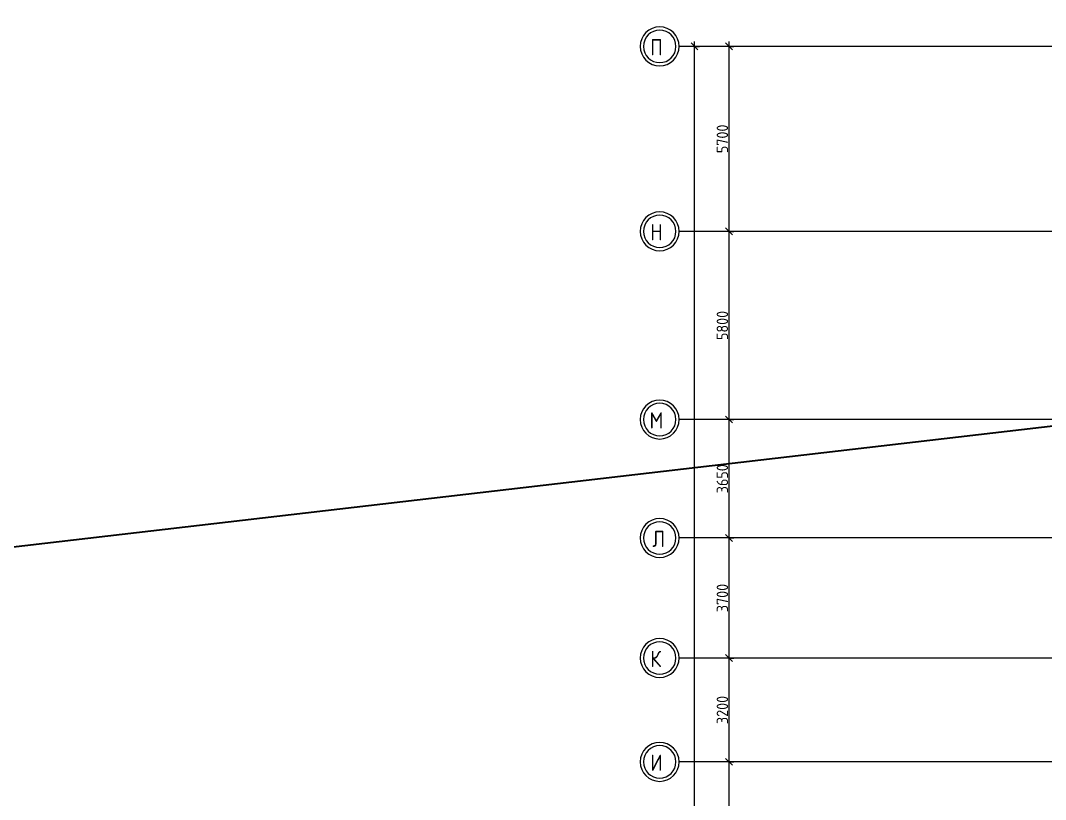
# Model space of a CAD drawing. Header units: millimetres. Extents: x -695119 to 412940, y -249585 to 622758.
# Drawn here: x 81901 to 113475, y -43080 to -19071 of the extents above; entities that cross this region are included whole.
import ezdxf

# ---------------------------------------------------------------- set-up
doc = ezdxf.new("R2010")
doc.units = ezdxf.units.MM
doc.linetypes.add('ADSK_Линия сетки', pattern=[25, 20, -2.5, 0, -2.5])
for name, color, linetype, lineweight in [('_Схема', 5, 'Continuous', 30), ('Оси', 252, 'Continuous', 9), ('Размеры', 7, 'Continuous', 9)]:
    doc.layers.add(name, color=color, linetype=linetype, lineweight=lineweight)
doc.styles.add('GOST Common', font='', dxfattribs={"width": 0.9, "height": 500})
doc.styles.add('ISOCPEUR', font='isocpeur.ttf', dxfattribs={"width": 0.9, "height": 350})
doc.styles.get('GOST Common').set_extended_font_data('GOST type B')

# ---------------------------------------------------------------- blocks, each defined once
blk = doc.blocks.new('_Oblique')
at = {"color": 0, "linetype": 'ByBlock', "lineweight": -2}
blk.add_line((-0.5, -0.5), (0.5, 0.5), dxfattribs=at)
blk = doc.blocks.new('1 этаж')
at = {"layer": 'Оси', "color": 251, "linetype": 'ADSK_Линия сетки', "true_color": 0x636466}
for p, q in [((4311, -101047), (-72628, -101047)), ((4311, -106747), (-72628, -106747)), ((4311, -112547), (-72628, -112547)), ((-30136, -116197), (-72628, -116197)), ((-30136, -119897), (-72628, -119897)), ((-30136, -123097), (-72628, -123097))]:
    blk.add_line(p, q, dxfattribs=at)
at = {"layer": 'Оси', "color": 251, "lineweight": 20, "true_color": 0x636466}
for centre, radius, start, end in [((-73228, -101047), 600, 90, 270), ((-73228, -101047), 500, 90, 270), ((-73228, -101047), 600, 270, 90), ((-73228, -101047), 500, 270, 90), ((-73228, -106747), 600, 90, 270), ((-73228, -106747), 500, 90, 270), ((-73228, -106747), 600, 270, 90), ((-73228, -106747), 500, 270, 90), ((-73228, -112547), 600, 90, 270), ((-73228, -112547), 500, 90, 270), ((-73228, -112547), 600, 270, 90), ((-73228, -112547), 500, 270, 90), ((-73228, -116197), 600, 90, 270), ((-73228, -116197), 500, 90, 270), ((-73228, -116197), 600, 270, 90), ((-73228, -116197), 500, 270, 90), ((-73228, -119897), 600, 90, 270), ((-73228, -119897), 600, 270, 90), ((-73228, -119897), 500, 90, 270), ((-73228, -119897), 500, 270, 90), ((-73228, -123097), 600, 90, 270), ((-73228, -123097), 600, 270, 90), ((-73228, -123097), 500, 90, 270), ((-73228, -123097), 500, 270, 90)]:
    blk.add_arc(centre, radius, start, end, dxfattribs=at)
at = {"layer": 'Размеры', "color": 251, "lineweight": 18, "true_color": 0x636466}
for p, q in [((-72155, -148797), (-72155, -100897)), ((-71093, -106897), (-71093, -100897)), ((-72105, -101047), (-72005, -101047)), ((-71043, -101047), (-70943, -101047)), ((-71093, -112697), (-71093, -106597)), ((-71043, -106747), (-70943, -106747)), ((-71043, -106747), (-70943, -106747)), ((-71093, -116347), (-71093, -112397)), ((-71043, -112547), (-70943, -112547)), ((-71043, -112547), (-70943, -112547)), ((-71093, -120047), (-71093, -116047)), ((-71043, -116197), (-70943, -116197)), ((-71043, -116197), (-70943, -116197)), ((-71093, -123247), (-71093, -119747)), ((-71043, -119897), (-70943, -119897)), ((-71043, -119897), (-70943, -119897)), ((-71093, -126447), (-71093, -122947)), ((-71043, -123097), (-70943, -123097)), ((-71043, -123097), (-70943, -123097))]:
    blk.add_line(p, q, dxfattribs=at)
at = {"layer": 'Размеры', "color": 251, "lineweight": 18, "true_color": 0x636466, "xscale": 212.1, "yscale": 212.1, "zscale": 212.1}
for p, rotation in [((-72155, -101047), 90), ((-71093, -101047), 90), ((-71093, -106747), 90), ((-71093, -106747), 270), ((-71093, -112547), 90), ((-71093, -112547), 270), ((-71093, -116197), 90), ((-71093, -116197), 270), ((-71093, -119897), 90), ((-71093, -119897), 270), ((-71093, -123097), 90), ((-71093, -123097), 270)]:
    blk.add_blockref('_Oblique', p, dxfattribs=dict(at, rotation=rotation))
at = {"layer": 'Оси', "color": 251, "true_color": 0x636466, "style": 'GOST Common', "width": 0.9}
for s, p in [('П', (-73516, -101323)), ('Н', (-73516, -107023)), ('М', (-73540, -112823)), ('Л', (-73455, -116473)), ('К', (-73516, -120173)), ('И', (-73516, -123373))]:
    blk.add_text(s, height=500, dxfattribs=at).set_placement(p)
at = {"layer": 'Размеры', "color": 251, "lineweight": 20, "true_color": 0x636466, "char_height": 350, "width": 1059.58, "attachment_point": 5, "rotation": 90, "style": 'ISOCPEUR'}
for s, insert in [('\\A1;5700', (-71298, -103897)), ('\\A1;5800', (-71298, -109647)), ('\\A1;3650', (-71298, -114372)), ('\\A1;3700', (-71298, -118047)), ('\\A1;3200', (-71298, -121497))]:
    blk.add_mtext(s, dxfattribs=dict(at, insert=insert))

msp = doc.modelspace()

# ---------------------------------------------------------------- linework, layer by layer
at = {"layer": '_Схема', "color": 5}
msp.add_line((-160630.689, -63538.828), (220869.926, -19071.484), dxfattribs=at)

# ---------------------------------------------------------------- block references
msp.add_blockref('1 этаж', (174819.19, 81176.937))

doc.saveas('drawing.dxf')
